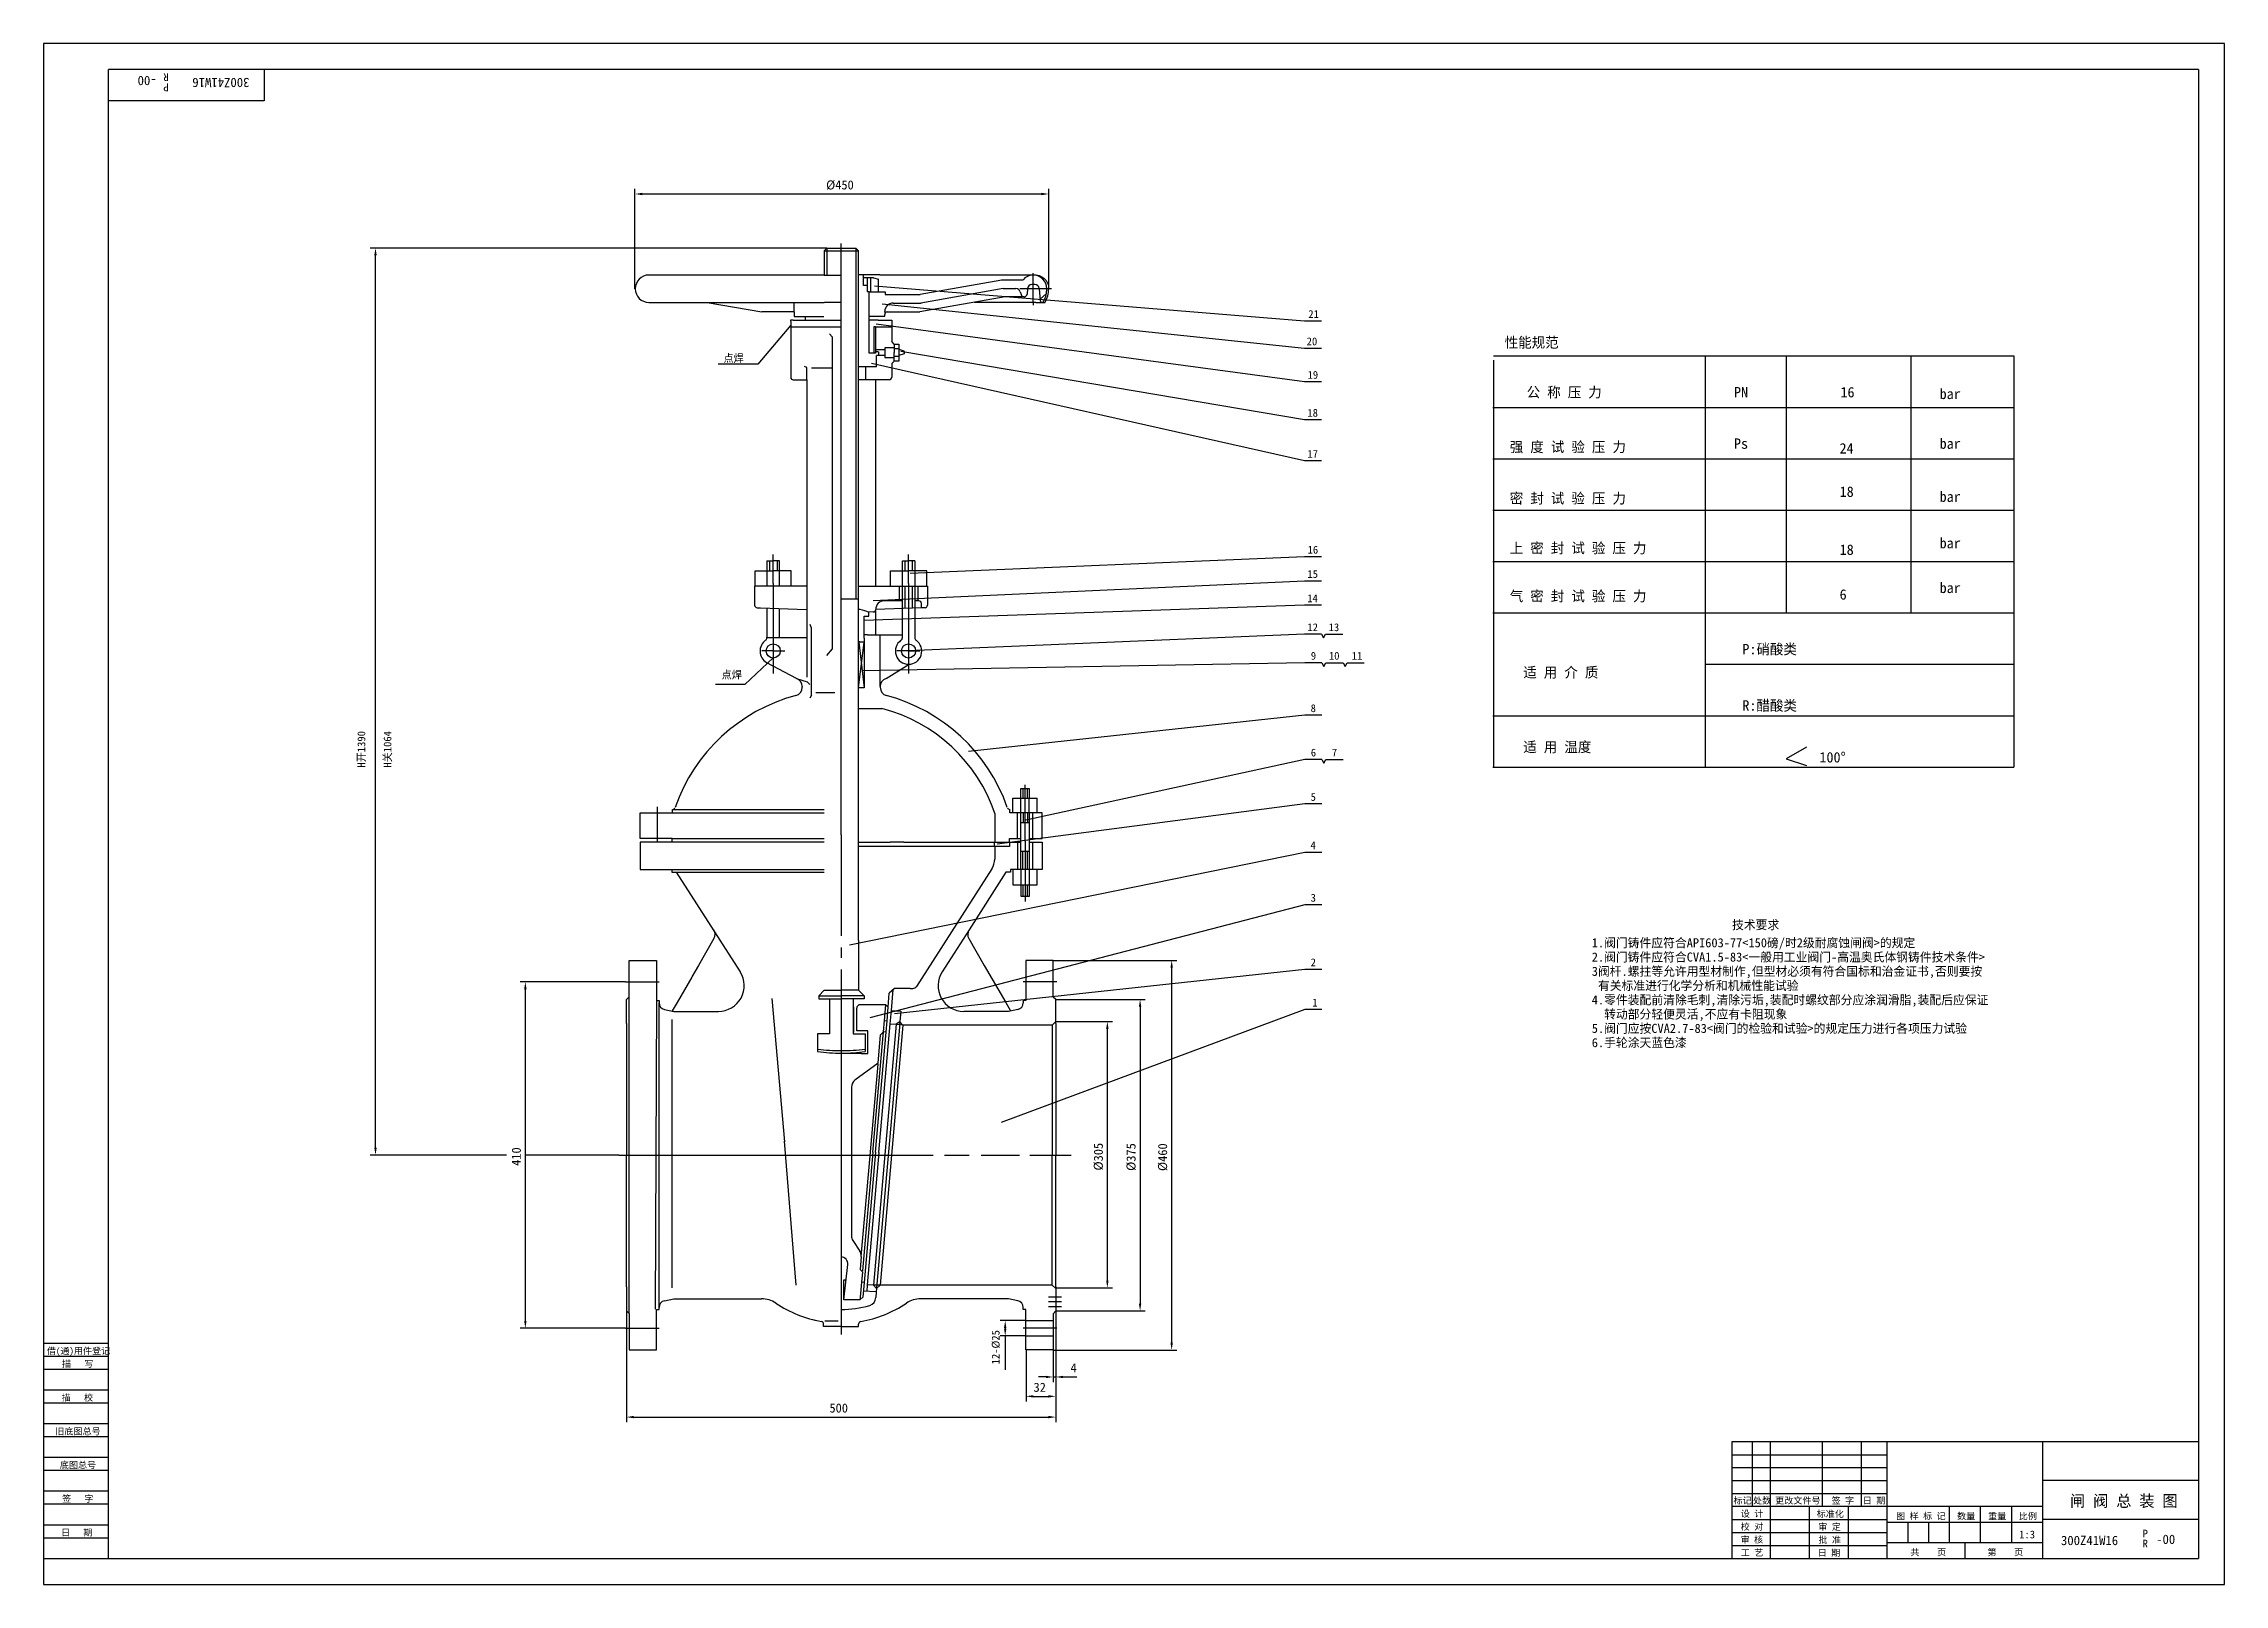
# Model space of a CAD drawing. Header units: metres. Extents: x 0 to 841, y 0 to 594.
import ezdxf

# ---------------------------------------------------------------- set-up
doc = ezdxf.new("R2010")
doc.units = ezdxf.units.M
for name, color, linetype in [('B', 3, 'Continuous'), ('C', 6, 'Continuous'), ('D', 1, 'Continuous'), ('FL', 5, 'Continuous'), ('HA', 5, 'Continuous'), ('T', 7, 'Continuous'), ('TL', 4, 'Continuous')]:
    doc.layers.add(name, color=color, linetype=linetype)

# ---------------------------------------------------------------- blocks, each defined once
blk = doc.blocks.new('TUKUN1')
at = {"layer": 'FL'}
for p, q in [((841, 594), (0, 594)), ((0, 594), (0, 0)), ((841, 0), (841, 594)), ((0, 83), (25, 83)), ((0, 75), (25, 75)), ((0, 70), (25, 70)), ((0, 62), (25, 62)), ((0, 57), (25, 57)), ((659, 30), (659, 55)), ((666, 10), (666, 55)), ((686, 30), (686, 55)), ((701, 30), (701, 55)), ((0, 49), (25, 49)), ((0, 44), (25, 44)), ((651, 50), (711, 50)), ((651, 45), (711, 45)), ((0, 36), (25, 36)), ((651, 40), (711, 40)), ((651, 35), (711, 35)), ((0, 31), (25, 31)), ((696, 10), (696, 30)), ((0, 23), (25, 23)), ((0, 18), (25, 18)), ((651, 25), (711, 25)), ((651, 20), (711, 20)), ((651, 15), (711, 15)), ((0, 0), (841, 0))]:
    blk.add_line(p, q, dxfattribs=at)
at = {"layer": 'TL'}
for p, q in [((831, 584), (25, 584)), ((25, 10), (25, 584)), ((85, 584), (85, 572)), ((831, 584), (831, 10)), ((85, 572), (25, 572)), ((0, 93), (25, 93)), ((0, 88), (25, 88)), ((831, 55), (651, 55)), ((651, 55), (651, 10)), ((711, 10), (711, 55)), ((771, 10), (771, 55)), ((831, 40), (771, 40)), ((771, 30), (651, 30)), ((681, 10), (681, 30)), ((735, 16), (735, 30)), ((747, 16), (747, 30)), ((759, 16), (759, 30)), ((711, 24), (771, 24)), ((719, 16), (719, 24)), ((727, 16), (727, 24)), ((831, 25), (771, 25)), ((0, 10), (831, 10)), ((771, 16), (711, 16)), ((741, 10), (741, 16))]:
    blk.add_line(p, q, dxfattribs=at)
at = {"layer": 'T'}
for s, p in [('借(通)用件登记', (1.26, 88.76)), ('描   写', (7.09, 83.76)), ('描   校', (6.98, 70.76)), ('旧底图总号', (4.52, 57.76)), ('底图总号', (6.25, 44.76)), ('签   字', (7.1, 31.76)), ('标记', (651.71, 31.07)), ('处数', (659.22, 31.07)), ('更改文件号', (667.75, 31.07)), ('签 字', (689.53, 31.07)), ('日 期', (701.57, 31.07)), ('设 计', (654.5, 25.99)), ('标准化', (683.77, 25.93)), ('图 样 标 记', (714.4, 25.04)), ('数量', (737.92, 25.04)), ('重量', (749.88, 25.04)), ('比例', (761.7, 25.04)), ('日   期', (6.72, 18.76)), ('校 对', (654.48, 20.99)), ('审 核', (654.41, 15.99)), ('批 准', (684.46, 15.93)), ('审 定', (684.39, 20.93)), ('工 艺', (654.52, 10.99)), ('日 期', (684.18, 10.93)), ('共    页', (719.91, 11.13)), ('第    页', (749.62, 11.13))]:
    blk.add_text(s, height=2.5, dxfattribs=at).set_placement(p)

msp = doc.modelspace()

# ---------------------------------------------------------------- linework, layer by layer
at = {"layer": 'B'}
for centre, radius, start, end in [((381.61, 499.52), 5.28, 0, 89.41), ((376.33, 499.53), 10.56, 333.47, 359.9), ((384.89, 495.25), 0.99, 288.22, 333.47)]:
    msp.add_arc(centre, radius, start, end, dxfattribs=at)
at = {"layer": 'C'}
for p, q in [((307.55, 289.01), (307.55, 516.9)), ((381.66, 494.03), (381.66, 505.57)), ((388.7, 499.52), (376.51, 499.52)), ((381.66, 494.03), (381.66, 493.15)), ((281.41, 385.84), (281.41, 397.1)), ((333.53, 385.84), (333.53, 397.1)), ((307.54, 373.76), (307.54, 386.88)), ((281.41, 385.84), (281.41, 375.14)), ((333.53, 385.84), (333.53, 375.14)), ((281.41, 375.14), (281.41, 351.23)), ((333.53, 375.14), (333.53, 351.23)), ((281.37, 359.86), (277.04, 359.86)), ((281.37, 359.86), (285.91, 359.86)), ((333.57, 359.86), (329.03, 359.86)), ((333.57, 359.86), (337.9, 359.86)), ((378.54, 297.8), (378.54, 308.27)), ((236.65, 299.7), (236.65, 286.29)), ((378.54, 286.53), (378.54, 297.8)), ((307.55, 289.01), (307.55, 249.98)), ((378.54, 286.53), (378.54, 274.17)), ((378.54, 274.17), (378.54, 263.29)), ((307.55, 245.47), (307.55, 241.57)), ((307.55, 237.09), (307.55, 204.68)), ((224.41, 232.25), (237.32, 232.25)), ((390.69, 232.25), (377.78, 232.25)), ((307.55, 204.68), (307.55, 126.09)), ((221.86, 165.5), (343.1, 165.5)), ((307.55, 162.61), (307.55, 126.66)), ((347.43, 165.5), (356.93, 165.5)), ((361.5, 165.5), (367.46, 165.5)), ((367.46, 165.5), (372.15, 165.5)), ((372.15, 165.5), (376.39, 165.5)), ((380.36, 165.5), (396.23, 165.5)), ((307.55, 126.66), (307.55, 105.93)), ((307.63, 126.15), (307.63, 104.51)), ((307.55, 126.09), (307.55, 105.9)), ((387.58, 110.89), (392.57, 110.89)), ((307.55, 105.93), (307.55, 99.43)), ((307.55, 105.9), (307.55, 99.44)), ((387.58, 109.01), (392.57, 109.01)), ((387.58, 107.12), (392.57, 107.12)), ((224.41, 98.76), (237.32, 98.76)), ((307.55, 99.44), (307.55, 96.49)), ((307.55, 99.43), (307.55, 96.35)), ((390.69, 98.76), (377.78, 98.76))]:
    msp.add_line(p, q, dxfattribs=at)
at = {"layer": 'D'}
for p, q in [((228.05, 499.52), (228.05, 538.03)), ((230.85, 536.03), (384.81, 536.03)), ((387.61, 499.52), (387.61, 538.03)), ((302.03, 515.17), (125.99, 515.17)), ((302.03, 515.17), (302.03, 504.78)), ((313.25, 515.17), (313.25, 379.87)), ((127.99, 168.3), (127.99, 512.37)), ((486.21, 487.05), (320.46, 500.54)), ((486.21, 476.5), (323.42, 493.5)), ((288.22, 485.44), (275.38, 470.44)), ((320.21, 484.85), (320.21, 474.53)), ((486.21, 463.61), (321.04, 485.89)), ((492.81, 487.05), (486.21, 487.05)), ((486.21, 448.96), (330.6, 475.34)), ((492.81, 476.5), (486.21, 476.5)), ((275.38, 470.44), (260.14, 470.44)), ((486.21, 433.12), (319.25, 470.64)), ((492.81, 463.61), (486.21, 463.61)), ((492.81, 448.96), (486.21, 448.96)), ((492.81, 433.12), (486.21, 433.12)), ((486.21, 396.19), (334.16, 389.75)), ((492.81, 396.19), (486.21, 396.19)), ((279.94, 394.51), (279.94, 390.7)), ((282.85, 394.51), (282.85, 390.77)), ((332.08, 394.51), (332.08, 390.77)), ((335, 394.51), (335, 390.7)), ((486.21, 386.82), (319.86, 379.2)), ((332.08, 384.68), (332.08, 376.25)), ((335, 384.68), (335, 376.34)), ((492.81, 386.82), (486.21, 386.82)), ((279.94, 376.35), (279.94, 376.34)), ((282.85, 376.25), (282.85, 376.25)), ((486.21, 377.45), (316.27, 371.57)), ((492.81, 377.45), (486.21, 377.45)), ((486.21, 366.3), (333.58, 359.86)), ((492.81, 366.3), (486.21, 366.3)), ((492.81, 366.3), (493.6, 364.92)), ((493.6, 364.92), (494.4, 366.3)), ((494.4, 366.3), (501, 366.3)), ((281.34, 357.23), (270.43, 346.9)), ((486.32, 355.29), (315.52, 352.19)), ((492.92, 355.29), (486.32, 355.29)), ((492.92, 355.29), (493.71, 353.92)), ((493.71, 353.92), (494.51, 355.29)), ((494.51, 355.29), (501.11, 355.29)), ((501.11, 355.29), (501.9, 353.92)), ((501.9, 353.92), (502.69, 355.29)), ((502.69, 355.29), (509.29, 355.29)), ((270.43, 346.9), (259.14, 346.9)), ((486.32, 335.08), (356.63, 321.08)), ((492.92, 335.08), (486.32, 335.08)), ((679.83, 322.76), (672.01, 318.28)), ((486.32, 317.98), (378.78, 294.65)), ((492.92, 317.98), (486.32, 317.98)), ((492.92, 317.98), (493.71, 316.61)), ((493.71, 316.61), (494.51, 317.98)), ((494.51, 317.98), (501.11, 317.98)), ((672.01, 318.28), (679.83, 315.72)), ((377.72, 303.15), (377.72, 306.84)), ((379.38, 303.15), (379.38, 306.84)), ((486.32, 300.87), (367.71, 285.32)), ((377.72, 297.39), (377.72, 293.7)), ((379.38, 297.39), (379.38, 293.7)), ((492.92, 300.87), (486.32, 300.87)), ((486.32, 282.22), (310.77, 246.45)), ((377.62, 275.62), (377.62, 282.7)), ((379.32, 282.7), (379.32, 275.62)), ((492.92, 282.22), (486.32, 282.22)), ((377.62, 269.66), (377.62, 265.38)), ((379.32, 269.66), (379.32, 265.38)), ((486.32, 262), (318.67, 218.46)), ((492.92, 262), (486.32, 262)), ((486.32, 237.11), (328.17, 220.02)), ((389.04, 240.55), (437.02, 240.55)), ((435.02, 237.75), (435.02, 93.13)), ((492.92, 237.11), (486.32, 237.11)), ((224.41, 232.25), (183.78, 232.25)), ((185.78, 101.56), (185.78, 229.45)), ((486.32, 221.58), (369.28, 178.03)), ((390.32, 225.53), (424.85, 225.53)), ((422.85, 222.73), (422.85, 108.27)), ((492.92, 221.58), (486.32, 221.58)), ((390.32, 216.95), (412.23, 216.95)), ((410.23, 117.1), (410.23, 214.15)), ((178.46, 165.5), (125.99, 165.5)), ((221.86, 165.5), (185.78, 165.5)), ((390.07, 114.3), (412.23, 114.3)), ((224.78, 105.47), (224.78, 62.49)), ((378.67, 101.67), (368.83, 101.67)), ((390.32, 105.47), (424.85, 105.47)), ((390.32, 105.47), (390.32, 77.96)), ((224.41, 98.76), (183.78, 98.76)), ((378.67, 95.76), (368.83, 95.76)), ((370.83, 98.87), (370.83, 98.56)), ((370.83, 95.76), (370.83, 82.66)), ((378.86, 90.62), (378.86, 70.49)), ((389.16, 90.33), (437.02, 90.33)), ((389.33, 90.46), (389.33, 77.96)), ((386.53, 79.96), (383.73, 79.96)), ((389.33, 79.96), (390.32, 79.96)), ((390.32, 77.96), (390.32, 70.49)), ((393.12, 79.96), (395.92, 79.96)), ((395.92, 79.96), (398.51, 79.96)), ((381.66, 72.49), (387.52, 72.49)), ((390.32, 70.49), (390.32, 62.49)), ((227.58, 64.49), (387.52, 64.49))]:
    msp.add_line(p, q, dxfattribs=at)
for points in [[(230.85, 536.5), (230.85, 535.57), (228.05, 536.03)], [(384.81, 536.5), (384.81, 535.57), (387.61, 536.03)], [(127.52, 512.37), (128.46, 512.37), (127.99, 515.17)], [(434.56, 237.75), (435.49, 237.75), (435.02, 240.55)], [(185.31, 229.45), (186.25, 229.45), (185.78, 232.25)], [(422.38, 222.73), (423.31, 222.73), (422.85, 225.53)], [(409.76, 214.15), (410.69, 214.15), (410.23, 216.95)], [(127.52, 168.3), (128.46, 168.3), (127.99, 165.5)], [(409.76, 117.1), (410.69, 117.1), (410.23, 114.3)], [(185.31, 101.56), (186.25, 101.56), (185.78, 98.76)], [(370.36, 98.87), (371.29, 98.87), (370.83, 101.67)], [(422.38, 108.27), (423.31, 108.27), (422.85, 105.47)], [(370.36, 98.56), (371.29, 98.56), (370.83, 95.76)], [(434.56, 93.13), (435.49, 93.13), (435.02, 90.33)], [(386.53, 80.42), (386.53, 79.49), (389.33, 79.96)], [(393.12, 80.42), (393.12, 79.49), (390.32, 79.96)], [(381.66, 72.95), (381.66, 72.02), (378.86, 72.49)], [(387.52, 72.95), (387.52, 72.02), (390.32, 72.49)], [(227.58, 64.96), (227.58, 64.03), (224.78, 64.49)], [(387.52, 64.96), (387.52, 64.03), (390.32, 64.49)]]:
    msp.add_solid(points, dxfattribs=at)
at = {"layer": 'HA'}
for p, q in [((386.72, 497.64), (384.29, 495.49)), ((759.95, 473.49), (559.08, 473.49)), ((559.08, 471.93), (559.08, 451.93)), ((640.83, 473.59), (640.83, 315.09)), ((672.01, 473.59), (672.01, 374.53)), ((720.12, 473.59), (720.12, 374.53)), ((759.95, 315.09), (759.95, 473.49)), ((558.92, 453.78), (759.77, 453.78)), ((559.08, 451.93), (559.08, 431.93)), ((558.92, 433.96), (759.77, 433.96)), ((559.08, 431.93), (559.08, 411.93)), ((558.92, 414.16), (759.77, 414.16)), ((559.08, 411.93), (559.08, 391.93)), ((558.92, 394.33), (759.77, 394.33)), ((559.08, 391.93), (559.08, 371.93)), ((558.92, 374.53), (759.77, 374.53)), ((559.08, 371.93), (559.08, 351.93)), ((314.24, 345.67), (316.38, 363.29)), ((314.36, 363.29), (316.46, 345.67)), ((640.83, 354.72), (759.77, 354.72)), ((559.08, 351.93), (559.08, 331.93)), ((558.92, 334.9), (759.77, 334.9)), ((559.08, 331.93), (559.08, 315.09)), ((558.92, 315.09), (759.77, 315.09))]:
    msp.add_line(p, q, dxfattribs=at)
at = {"layer": 'TL'}
for p, q in [((301.04, 514.18), (302.03, 515.17)), ((301.04, 514.18), (314.19, 514.18)), ((301.04, 514.18), (301.04, 504.77)), ((302.03, 515.17), (307.66, 515.17)), ((307.64, 515.17), (313.25, 515.17)), ((314.24, 514.18), (313.25, 515.17)), ((314.24, 504.76), (314.24, 514.18)), ((301.04, 504.77), (233.16, 504.77)), ((301.04, 504.77), (307.57, 504.77)), ((316.16, 504.82), (314.24, 504.82)), ((314.24, 469.38), (314.24, 504.76)), ((322.43, 504.82), (316.16, 504.82)), ((316.22, 503.69), (316.22, 504.79)), ((322.43, 504.82), (330.66, 504.8)), ((330.66, 504.8), (381.74, 504.8)), ((316.22, 500.76), (316.22, 503.69)), ((317.69, 503.69), (316.22, 503.69)), ((317.67, 500.76), (316.22, 500.76)), ((318.35, 498.27), (317.62, 498.25)), ((317.67, 500.74), (317.67, 503.68)), ((317.67, 498.27), (317.67, 500.74)), ((318.98, 503.69), (317.69, 503.69)), ((318.35, 487.45), (318.35, 498.27)), ((318.35, 498.27), (318.95, 498.27)), ((318.95, 498.27), (322.01, 498.27)), ((318.97, 498.27), (318.97, 503.68)), ((320.01, 503.69), (318.98, 503.69)), ((320.03, 503.67), (322.03, 503.13)), ((322.01, 498.27), (324.53, 498.27)), ((322.03, 498.27), (322.03, 503.13)), ((324.53, 498.27), (324.53, 497.28)), ((324.53, 497.28), (338.06, 497.28)), ((370.88, 496.36), (337.9, 490.55)), ((369.52, 502.82), (338.06, 497.28)), ((370.09, 499.57), (338.35, 493.98)), ((377.59, 502.81), (369.45, 502.81)), ((370.09, 499.57), (374.97, 499.57)), ((378.14, 496.36), (370.88, 496.36)), ((379.45, 499.61), (379.26, 497.41)), ((382.28, 501.12), (381.1, 501.12)), ((383.93, 499.61), (384.34, 494.88)), ((233.43, 494.26), (301.04, 494.26)), ((255.91, 494.26), (276.96, 490.55)), ((289.49, 490.55), (276.96, 490.55)), ((289.49, 490.55), (289.49, 494.26)), ((289.49, 490.55), (289.49, 488.77)), ((289.49, 488.77), (300.94, 488.77)), ((293.65, 488.77), (293.65, 487.4)), ((301.11, 494.3), (307.57, 494.3)), ((307.55, 488.9), (307.55, 488.9)), ((318.21, 488.9), (324.38, 488.9)), ((324.38, 490.55), (324.38, 490.68)), ((324.38, 490.55), (324.38, 489.56)), ((324.38, 488.9), (324.38, 489.56)), ((325.37, 490.55), (337.9, 490.55)), ((327.68, 493.98), (338.47, 493.98)), ((382.69, 494.26), (358.97, 494.26)), ((382.69, 494.26), (384.89, 494.26)), ((384.89, 494.26), (386.21, 494.26)), ((289.11, 487.44), (288.09, 487.44)), ((288.09, 487.44), (288.12, 486.45)), ((288.09, 484.83), (307.53, 484.83)), ((288.12, 486.45), (288.12, 479.14)), ((288.12, 486.45), (288.12, 483.7)), ((289.11, 487.44), (307.61, 487.44)), ((289.11, 487.44), (289.11, 487.44)), ((289.11, 487.44), (289.11, 487.44)), ((289.11, 487.44), (293.4, 487.44)), ((304.1, 480.91), (303.02, 482.1)), ((304.1, 480.91), (304.1, 433.78)), ((318.35, 474.69), (318.35, 487.45)), ((321.81, 487.44), (318.35, 487.44)), ((320.42, 484.85), (320.21, 484.85)), ((320.83, 484.85), (320.42, 484.85)), ((320.82, 484.85), (320.82, 478.34)), ((320.83, 484.85), (327.06, 484.85)), ((321.81, 487.44), (326.07, 487.44)), ((326.07, 487.44), (327.05, 487.44)), ((327.05, 487.44), (327.05, 484.85)), ((327.06, 484.85), (327.06, 483.7)), ((327.06, 483.7), (327.06, 479.14)), ((288.12, 479.14), (288.12, 470.62)), ((320.82, 474.69), (318.35, 474.69)), ((321.81, 475.14), (320.78, 475.12)), ((320.82, 478.34), (320.82, 476.13)), ((320.82, 476.13), (320.82, 474.69)), ((324.47, 475.99), (320.82, 475.99)), ((321.93, 473.76), (321.16, 473.76)), ((321.16, 469.36), (321.16, 473.76)), ((321.81, 475.14), (321.98, 475.14)), ((324.47, 473.76), (321.93, 473.76)), ((321.98, 475.14), (321.98, 473.76)), ((327.98, 476.75), (324.47, 476.75)), ((324.47, 476.75), (324.47, 472.98)), ((324.47, 472.98), (328.01, 472.98)), ((328.05, 478.15), (327.06, 479.14)), ((327.06, 470.62), (328.05, 471.61)), ((327.98, 478.08), (329.81, 478.08)), ((327.98, 476.75), (328.01, 476.75)), ((327.98, 476.43), (329.81, 476.43)), ((327.98, 473.5), (329.81, 473.5)), ((329.81, 471.6), (327.98, 471.6)), ((328.01, 478.15), (328.01, 476.02)), ((328.01, 476.02), (328.01, 474.88)), ((328.01, 473.7), (328.01, 474.88)), ((328.01, 471.61), (328.01, 473.7)), ((329.81, 478.08), (329.81, 471.6)), ((329.81, 476.26), (331.77, 475.52)), ((331.82, 474.47), (329.81, 473.82)), ((331.77, 475.52), (331.82, 474.47)), ((288.12, 470.62), (288.12, 465.36)), ((289.1, 464.37), (294.06, 464.34)), ((294.39, 469.16), (293.46, 469.54)), ((294.06, 464.34), (294.39, 464.34)), ((294.39, 464.34), (294.39, 469.16)), ((294.39, 464.42), (294.39, 439.78)), ((296.17, 468.96), (304.1, 468.96)), ((316.95, 469.36), (314.23, 469.36)), ((314.24, 384.79), (314.24, 469.38)), ((316.88, 464.34), (314.24, 464.34)), ((321.12, 464.34), (316.88, 464.34)), ((316.95, 469.36), (316.95, 464.41)), ((321.16, 469.36), (316.95, 469.36)), ((320.78, 464.42), (320.78, 439.78)), ((326.07, 464.37), (321.12, 464.34)), ((327.06, 470.62), (327.06, 465.36)), ((294.39, 439.78), (294.39, 366.12)), ((320.78, 439.78), (320.78, 384.79)), ((304.1, 433.78), (304.1, 360.64)), ((274.37, 384.77), (274.37, 390.7)), ((274.37, 390.7), (281.36, 390.7)), ((278.96, 394.61), (278.96, 384.79)), ((278.96, 394.61), (281.36, 394.61)), ((283.76, 394.61), (281.36, 394.61)), ((288.35, 390.7), (281.36, 390.7)), ((283.76, 392.58), (283.76, 394.61)), ((283.76, 384.79), (283.76, 392.58)), ((288.35, 384.77), (288.35, 390.7)), ((326.59, 384.77), (326.59, 390.7)), ((326.59, 390.7), (333.58, 390.7)), ((331.18, 392.58), (331.18, 394.61)), ((331.18, 394.61), (333.58, 394.61)), ((331.18, 365.03), (331.18, 392.58)), ((335.98, 394.61), (333.58, 394.61)), ((340.57, 390.7), (333.58, 390.7)), ((335.98, 394.61), (335.98, 365.03)), ((340.57, 384.77), (340.57, 390.7)), ((276.85, 384.79), (274.19, 384.79)), ((274.21, 384.79), (274.21, 377.5)), ((277.89, 384.79), (276.85, 384.79)), ((280.57, 384.79), (277.89, 384.79)), ((285.15, 384.79), (280.57, 384.79)), ((287.82, 384.79), (285.15, 384.79)), ((294.39, 384.79), (287.82, 384.79)), ((314.03, 379.84), (307.87, 379.84)), ((314.24, 375.98), (314.24, 384.79)), ((314.24, 384.79), (314.85, 384.79)), ((314.85, 384.79), (327.26, 384.79)), ((326.88, 379.19), (324.21, 379.19)), ((329.95, 379.19), (326.88, 379.19)), ((327.26, 384.79), (329.95, 384.79)), ((329.9, 384.76), (329.9, 379.19)), ((329.95, 384.79), (334.52, 384.79)), ((331.18, 379.19), (329.95, 379.19)), ((334.52, 384.79), (337.2, 384.79)), ((337.2, 379.19), (335.98, 379.19)), ((337.16, 384.76), (337.16, 379.19)), ((337.2, 384.79), (338.23, 384.79)), ((337.56, 379.19), (337.2, 379.19)), ((338.23, 384.79), (340.89, 384.79)), ((340.87, 384.79), (340.87, 377.5)), ((275.17, 376.51), (276.5, 376.47)), ((276.5, 376.47), (294.18, 375.87)), ((278.96, 376.38), (278.96, 365.03)), ((283.76, 365.03), (283.76, 376.22)), ((296.07, 368.67), (295.65, 370.08)), ((307.5, 376), (307.54, 376)), ((314.24, 376), (314.76, 376)), ((314.24, 363.43), (314.24, 375.98)), ((316.46, 373.32), (316.74, 373.33)), ((316.46, 364.81), (316.46, 373.32)), ((316.74, 373.33), (318.23, 373.33)), ((319.92, 374.88), (318.23, 374.82)), ((318.23, 373.33), (318.23, 374.82)), ((320.78, 375.39), (320.78, 366.12)), ((338.51, 376.46), (320.91, 375.87)), ((339.91, 376.51), (338.51, 376.46)), ((338.55, 376.46), (338.55, 378.2)), ((278.96, 365.03), (294.39, 365.03)), ((294.39, 366.12), (294.39, 349.72)), ((296.07, 342.87), (296.07, 368.67)), ((314.24, 345.56), (314.24, 363.43)), ((314.8, 363.43), (314.24, 363.43)), ((314.8, 363.43), (316.46, 363.43)), ((317.78, 366.13), (316.46, 366.13)), ((316.46, 364.81), (316.46, 345.67)), ((317.78, 366.13), (321.12, 366.13)), ((321.12, 366.13), (322.55, 366.13)), ((322.55, 366.13), (331.18, 366.13)), ((322.63, 346.13), (322.63, 366.17)), ((290.3, 349.26), (278.96, 355.34)), ((304.1, 360.64), (301.97, 358.09)), ((324.87, 349.26), (333.78, 354.74)), ((290.3, 349.26), (294.42, 347.91)), ((292.55, 346.13), (292.55, 345.87)), ((294.42, 347.91), (295.45, 346.9)), ((316.46, 345.67), (314.15, 345.67)), ((314.24, 337.76), (314.24, 345.56)), ((322.63, 346.13), (322.63, 345.87)), ((296.07, 342.87), (295.45, 341.66)), ((297.83, 343.82), (305.09, 343.82)), ((314.24, 248.24), (314.24, 337.76)), ((314.24, 337.69), (315.14, 337.69)), ((315.14, 337.69), (316.5, 337.69)), ((316.5, 337.69), (323.3, 337.69)), ((373.83, 297.37), (373.83, 303.13)), ((373.83, 303.13), (383.14, 303.13)), ((376.85, 303.13), (376.85, 306.78)), ((376.85, 306.78), (380.12, 306.78)), ((376.85, 297.37), (376.85, 303.13)), ((380.12, 306.78), (380.12, 303.13)), ((380.12, 297.37), (380.12, 303.13)), ((383.14, 297.37), (383.14, 303.13)), ((230.04, 297.43), (233.56, 297.43)), ((230.04, 287.53), (230.04, 297.43)), ((233.56, 297.43), (239.79, 297.43)), ((239.79, 297.43), (242.58, 297.43)), ((242.55, 298.76), (301.04, 298.76)), ((242.58, 297.43), (242.58, 298.75)), ((242.58, 297.43), (301.04, 297.43)), ((366.94, 286.09), (366.94, 297.13)), ((372.6, 297.43), (372.6, 298.75)), ((375.38, 297.43), (372.6, 297.43)), ((381.61, 297.43), (375.38, 297.43)), ((375.56, 287.5), (375.56, 297.32)), ((376.82, 275.57), (376.82, 297.32)), ((380.23, 275.57), (380.23, 297.32)), ((381.49, 287.5), (381.49, 297.32)), ((385.14, 297.43), (381.61, 297.43)), ((385.14, 287.53), (385.14, 297.43)), ((230, 286.11), (230, 275.55)), ((233.66, 286.11), (230, 286.11)), ((233.56, 287.53), (230.04, 287.53)), ((239.79, 287.53), (233.56, 287.53)), ((239.45, 286.11), (233.66, 286.11)), ((301.04, 286.11), (239.45, 286.11)), ((242.41, 287.53), (239.79, 287.53)), ((242.41, 286.21), (242.41, 287.53)), ((242.41, 287.53), (301.04, 287.53)), ((314.24, 286.11), (326.52, 286.11)), ((331.75, 286.11), (326.52, 286.11)), ((331.75, 286.11), (366.93, 286.11)), ((366.76, 284.52), (366.76, 286.11)), ((366.93, 286.11), (372.47, 286.11)), ((372.47, 286.11), (375.65, 286.11)), ((372.54, 287.52), (372.76, 287.53)), ((372.54, 286.16), (372.54, 287.52)), ((372.55, 286.17), (372.55, 286.1)), ((372.55, 286.1), (372.55, 284.52)), ((372.76, 287.53), (375.38, 287.53)), ((375.38, 287.53), (376.82, 287.53)), ((375.64, 275.5), (375.64, 286.15)), ((375.65, 286.11), (376.82, 286.11)), ((376.82, 293.75), (380.12, 293.75)), ((380.23, 287.53), (381.61, 287.53)), ((380.23, 286.11), (381.44, 286.11)), ((381.44, 275.5), (381.44, 286.15)), ((381.44, 286.11), (385.1, 286.11)), ((381.61, 287.53), (385.14, 287.53)), ((385.1, 286.11), (385.1, 275.55)), ((366.78, 284.52), (314.24, 284.52)), ((366.78, 284.52), (366.78, 279.62)), ((372.55, 284.52), (366.78, 284.52)), ((376.85, 282.65), (380.12, 282.65)), ((230, 275.55), (233.66, 275.55)), ((233.66, 275.55), (239.45, 275.55)), ((239.45, 275.55), (242.21, 275.55)), ((242.21, 275.55), (301.04, 275.55)), ((242.21, 275.55), (242.21, 274.56)), ((242.21, 274.56), (243.99, 274.56)), ((243.99, 274.56), (301.04, 274.56)), ((243.99, 274.56), (268.6, 236.15)), ((307.55, 275.55), (307.61, 275.55)), ((307.55, 274.56), (307.61, 274.56)), ((365.68, 275.88), (336.62, 230.53)), ((371.11, 274.56), (356.89, 252.37)), ((372.89, 274.56), (371.11, 274.56)), ((375.65, 275.55), (372.89, 275.55)), ((372.89, 275.55), (372.89, 274.56)), ((373.75, 275.62), (373.75, 269.66)), ((373.75, 269.66), (383.14, 269.66)), ((381.44, 275.55), (375.65, 275.55)), ((376.87, 275.62), (376.87, 265.34)), ((380.23, 265.34), (380.23, 275.62)), ((385.1, 275.55), (381.44, 275.55)), ((383.14, 269.66), (383.14, 275.62)), ((376.87, 265.34), (380.23, 265.34)), ((356.89, 252.37), (346.5, 236.15)), ((258.51, 248.94), (252.57, 238.65)), ((314.24, 248.24), (314.24, 229.06)), ((356.81, 248.94), (362.76, 238.65)), ((225.77, 226.57), (225.77, 240.55)), ((225.77, 240.55), (236.33, 240.55)), ((236.33, 240.55), (236.33, 225.04)), ((252.57, 238.65), (250, 234.2)), ((362.76, 238.65), (371.01, 224.36)), ((378.77, 240.55), (378.77, 225.04)), ((389.33, 240.55), (378.77, 240.55)), ((389.33, 226.44), (389.33, 240.55)), ((249.93, 234.08), (244.32, 224.36)), ((301.04, 229.06), (298.9, 226.92)), ((301.04, 229.06), (307.71, 229.06)), ((314.24, 229.06), (307.58, 229.06)), ((314.24, 229.06), (316.39, 226.92)), ((325.7, 222.5), (326.14, 227.92)), ((328.16, 229.77), (326.14, 227.92)), ((326.92, 221.3), (327.62, 229.28)), ((334.15, 229.77), (328.16, 229.77)), ((334.15, 229.77), (335.23, 229.77)), ((224.78, 225.53), (225.77, 226.57)), ((224.78, 216.95), (224.78, 225.53)), ((225.77, 104.43), (225.77, 226.57)), ((236.33, 225.04), (235.86, 106.11)), ((236.33, 225.04), (237.32, 225.04)), ((237.32, 225.04), (237.32, 224.22)), ((237.32, 106.78), (237.32, 224.22)), ((239.43, 221.64), (243, 220.91)), ((244.32, 224.36), (242.42, 221.08)), ((243, 220.91), (260.26, 220.91)), ((285.79, 170.59), (280.95, 225.82)), ((298.9, 226.92), (298.9, 225.76)), ((298.9, 226.92), (307.71, 226.92)), ((298.9, 225.76), (303.02, 225.76)), ((303.02, 225.76), (303.02, 212.23)), ((303.02, 225.76), (307.71, 225.76)), ((316.39, 226.92), (307.58, 226.92)), ((312.26, 225.76), (307.58, 225.76)), ((312.26, 225.76), (312.26, 212.23)), ((316.39, 225.76), (312.26, 225.76)), ((312.27, 222.49), (312.27, 212.95)), ((313.56, 213.35), (313.56, 222.16)), ((324.8, 223.48), (314.88, 223.48)), ((316.39, 226.92), (316.39, 225.76)), ((324.27, 217.41), (324.8, 223.48)), ((325.7, 222.5), (324.8, 223.48)), ((325.25, 217.29), (325.7, 222.5)), ((326.47, 216.08), (326.92, 221.3)), ((326.92, 221.28), (330.55, 220.94)), ((330.55, 220.94), (330.2, 216.95)), ((372.1, 220.91), (354.83, 220.91)), ((371.01, 224.36), (372.9, 221.08)), ((375.66, 221.64), (372.1, 220.91)), ((377.78, 225.04), (377.78, 224.22)), ((378.77, 225.04), (377.78, 225.04)), ((390.32, 225.53), (389.33, 226.44)), ((390.32, 216.95), (390.32, 225.53)), ((224.78, 216.29), (224.78, 216.95)), ((224.78, 216.29), (224.78, 165.56)), ((242.23, 217.73), (242.23, 114.31)), ((303.02, 212.23), (298.4, 212.23)), ((298.4, 212.23), (298.4, 205.41)), ((312.26, 212.23), (316.88, 212.23)), ((317.89, 213.35), (313.56, 213.35)), ((316.88, 212.23), (316.88, 205.41)), ((317.89, 204.7), (317.89, 213.35)), ((319.83, 166.69), (323.88, 213.01)), ((328.8, 216.01), (319.99, 115.36)), ((320.81, 166.61), (324.87, 212.92)), ((330.14, 216.29), (321.22, 114.31)), ((321.83, 200.9), (322.79, 211.92)), ((322.13, 166.49), (326.47, 216.08)), ((331.41, 215.65), (322.64, 115.36)), ((323.88, 213.01), (322.79, 211.92)), ((323.88, 213.01), (324.27, 217.41)), ((324.92, 212.88), (323.91, 213.05)), ((324.2, 217.42), (325.23, 217.27)), ((324.87, 212.92), (325.25, 217.29)), ((328.64, 215.84), (326.46, 216.01)), ((331.41, 215.63), (328.64, 215.84)), ((330.15, 216.86), (328.8, 216.01)), ((330.14, 216.29), (330.2, 216.95)), ((331.41, 215.65), (330.2, 216.87)), ((339.38, 215.63), (331.39, 215.63)), ((389, 215.63), (339.38, 215.63)), ((389, 215.63), (390.32, 216.95)), ((389, 215.63), (389, 165.55)), ((390.32, 216.29), (390.32, 216.95)), ((390.32, 216.29), (390.32, 165.56)), ((315.24, 204.7), (307.65, 204.7)), ((315.24, 204.7), (317.89, 204.7)), ((321.83, 200.9), (312.9, 194.41)), ((318.84, 166.78), (321.79, 200.52)), ((311.54, 191.74), (311.54, 134.37)), ((290.28, 115.35), (285.76, 170.87)), ((224.78, 114.71), (224.78, 165.44)), ((315.29, 126.4), (318.87, 166.61)), ((319.8, 166.67), (315.79, 120.84)), ((320.79, 166.58), (316.4, 116.38)), ((322.1, 166.46), (317.64, 115.47)), ((389, 115.37), (389, 165.46)), ((390.32, 114.71), (390.32, 165.44)), ((312.09, 132.55), (314.75, 128.5)), ((315.29, 126.4), (314.84, 121.35)), ((308.64, 109.74), (310.11, 123.33)), ((315.76, 120.43), (314.84, 121.35)), ((315.76, 120.43), (315.41, 116.46)), ((224.78, 114.71), (224.78, 114.05)), ((224.78, 114.05), (224.78, 105.47)), ((239.43, 109.37), (243, 110.09)), ((243, 110.09), (260.26, 110.09)), ((260.26, 110.09), (276.85, 110.09)), ((308.64, 117.43), (309.47, 117.43)), ((308.64, 109.74), (308.64, 117.43)), ((314.82, 109.71), (308.64, 109.71)), ((314.91, 110.78), (314.73, 109.75)), ((314.82, 109.71), (315.9, 110.69)), ((315.41, 116.46), (314.91, 110.78)), ((316.43, 116.37), (315.41, 116.5)), ((316.4, 116.38), (315.9, 110.69)), ((321.05, 112.72), (316.1, 112.99)), ((317.64, 115.47), (317.42, 112.92)), ((319.93, 115.32), (317.65, 115.5)), ((330.48, 115.34), (319.96, 115.34)), ((321.14, 114.12), (319.99, 115.36)), ((321.05, 112.72), (320.94, 110.55)), ((321.2, 114.06), (321.05, 112.72)), ((322.66, 115.37), (321.2, 114.06)), ((321.22, 114.31), (321.2, 114.06)), ((339.38, 115.37), (330.63, 115.37)), ((354.83, 110.09), (338.25, 110.09)), ((389, 115.37), (339.38, 115.37)), ((372.1, 110.09), (354.83, 110.09)), ((375.66, 109.37), (372.1, 110.09)), ((389, 115.37), (390.32, 114.05)), ((390.32, 114.71), (390.32, 114.05)), ((390.32, 114.05), (390.32, 105.47)), ((224.78, 105.47), (225.77, 104.43)), ((225.77, 104.43), (225.77, 90.46)), ((236.33, 105.97), (237.32, 105.97)), ((236.33, 90.46), (236.33, 105.97)), ((237.32, 105.97), (237.32, 106.78)), ((296.5, 102.13), (297.97, 101.71)), ((301.22, 101.66), (306.45, 101.66)), ((377.78, 105.97), (377.78, 106.78)), ((378.77, 105.97), (377.78, 105.97)), ((378.77, 101.74), (378.77, 105.97)), ((378.77, 95.79), (378.77, 101.74)), ((378.78, 101.74), (389.34, 101.74)), ((390.32, 105.47), (389.33, 104.32)), ((389.33, 104.32), (389.33, 101.74)), ((389.33, 101.74), (389.33, 95.79)), ((300.81, 99.48), (300.81, 100.38)), ((307.41, 99.48), (300.81, 99.48)), ((307.69, 99.48), (314.29, 99.48)), ((314.29, 99.48), (314.29, 100.38)), ((378.77, 90.46), (378.77, 95.79)), ((378.78, 95.77), (389.34, 95.77)), ((389.33, 95.79), (389.33, 90.46)), ((225.77, 90.46), (236.33, 90.46)), ((389.33, 90.46), (378.77, 90.46))]:
    msp.add_line(p, q, dxfattribs=at)
for points in [[(381.66, 504.8, -0.45), (387.61, 499.52, -0.45)], [(314.76, 376, -0.03), (318.24, 374.82, -0.03)]]:
    msp.add_lwpolyline(points, format="xyb", dxfattribs=at)
for centre in [(281.37, 359.86), (333.57, 359.86)]:
    msp.add_circle(centre, 2.72, dxfattribs=at)
for centre, radius, start, end in [((233.43, 499.52), 5.26, 90, 270), ((381.72, 499.52), 5.28, 90.59, 141.37), ((374.97, 497.92), 1.65, 13.28, 90), ((381.72, 499.52), 5.28, 193.28, 209.03), ((378.11, 497.51), 1.16, 209.03, 355), ((381.1, 499.47), 1.65, 90, 175), ((382.28, 499.47), 1.65, 5, 90), ((377.05, 499.53), 10.56, 330.1, 359.94), ((327.68, 490.68), 3.3, 90, 180), ((325.37, 489.56), 0.99, 90, 180), ((385, 494.94), 0.66, 185, 288.22), ((289.11, 465.36), 0.99, 180, 269.65), ((326.07, 465.36), 0.99, 270.35, 0), ((324.21, 375.89), 3.3, 90, 180.26), ((337.56, 378.2), 0.99, 0, 90), ((275.2, 377.5), 0.99, 180, 268.06), ((319.92, 375.87), 0.99, 270, 0.26), ((339.88, 377.5), 0.99, 271.94, 0), ((281.36, 359.82), 5.08, 125.52, 239.7), ((277.64, 365.03), 1.32, 305.52, 0), ((333.58, 359.82), 5.08, 125.52, 54.48), ((329.86, 365.03), 1.32, 305.52, 0), ((337.3, 365.03), 1.32, 180, 234.48), ((289.25, 345.87), 3.3, 284.98, 0), ((289.25, 346.13), 3.3, 0, 71.39), ((325.93, 346.13), 3.3, 108.61, 180), ((325.93, 345.87), 3.3, 180, 255.02), ((307.67, 277.01), 67.98, 104.98, 160.66), ((307.5, 277.01), 62.7, 18.56, 75.41), ((307.5, 277.01), 67.98, 19.34, 75.02), ((242.5, 299.74), 0.99, 276.33, 340.55), ((372.67, 299.74), 0.99, 199.45, 263.67), ((359.85, 279.62), 6.93, 327.35, 0), ((255.66, 250.59), 3.3, 330, 32.65), ((359.67, 250.59), 3.3, 147.35, 210), ((260.26, 230.81), 9.9, 270, 32.65), ((354.83, 230.81), 9.9, 147.35, 270), ((335.23, 231.42), 1.65, 270, 327.35), ((239.96, 224.22), 2.64, 180, 258.5), ((314.88, 222.16), 1.32, 90, 180), ((375.14, 224.22), 2.64, 281.5, 0), ((307.61, 270.77), 66, 261.99, 270.03), ((307.61, 270.77), 65.01, 261.99, 270.03), ((307.68, 270.77), 65.01, 269.97, 278.01), ((307.68, 270.77), 66, 269.97, 278.01), ((314.84, 191.74), 3.3, 126, 180), ((307.49, 123.61), 2.64, 353.82, 90), ((314.84, 134.37), 3.3, 180, 213.4), ((312, 126.69), 3.3, 355, 33.4), ((239.96, 106.78), 2.64, 101.5, 180), ((276.85, 100.19), 9.9, 55.98, 90), ((317.65, 110.72), 3.3, 286.07, 357.11), ((338.25, 100.19), 9.9, 90, 124.02), ((375.14, 106.78), 2.64, 0, 78.5), ((307.5, 145.6), 44.88, 235.98, 260.36), ((299.82, 100.38), 0.99, 0, 80.36), ((307.6, 145.6), 39.6, 269.93, 286.07), ((315.28, 100.38), 0.99, 99.64, 180), ((307.6, 145.6), 44.88, 279.64, 304.02)]:
    msp.add_arc(centre, radius, start, end, dxfattribs=at)

# ---------------------------------------------------------------- block references
at = {"layer": 'D'}
msp.add_blockref('TUKUN1', (0, 0), dxfattribs=at)

# ---------------------------------------------------------------- texts
for s, height, rotation, p in [('-00', 3.6, 180, (43.6, 581.51)), ('R', 3, 180, (48.21, 582.56)), ('300Z41W16', 3.6, 180, (79.38, 580.76)), ('P', 3, 180, (48.21, 578.64)), ('H开1390', 3, 90, (124.04, 314.88)), ('H关1064', 3, 90, (134.12, 314.88)), ('410', 3.5, 90, (184.03, 161.34)), ('%%C305', 3.5, 90, (408.48, 159.54)), ('%%c375', 3.5, 90, (421.1, 159.42)), ('%%C460', 3.5, 90, (433.27, 159.35)), ('12-%%c25', 3, 90, (368.65, 84.81))]:
    msp.add_text(s, height=height, rotation=rotation, dxfattribs=at).set_placement(p)
for s, height, p in [('%%C450', 3.5, (301.75, 537.78)), ('21', 3, (487.73, 488.25)), ('20', 3, (487.08, 477.7)), ('性能规范', 4, (563.46, 476.79)), ('点焊', 3, (262.21, 471.24)), ('19', 3, (487.44, 464.81)), ('公 称 压 力', 4, (571.93, 457.62)), ('PN', 4, (651.87, 457.62)), ('16', 4, (692.94, 457.62)), ('bar', 4, (731.18, 456.97)), ('18', 3, (487.37, 450.16)), ('强 度 试 验 压 力', 4, (565.41, 436.52)), ('Ps', 4, (651.87, 437.8)), ('24', 4, (692.58, 435.98)), ('bar', 4, (731.18, 437.8)), ('17', 3, (487.37, 434.32)), ('密 封 试 验 压 力', 4, (565.41, 416.71)), ('18', 4, (692.62, 419.27)), ('bar', 4, (731.18, 417.34)), ('16', 3, (487.44, 397.39)), ('上 密 封 试 验 压 力', 4, (565.41, 397.54)), ('18', 4, (692.62, 396.89)), ('bar', 4, (731.18, 399.44)), ('15', 3, (487.37, 388.02)), ('14', 3, (487.3, 378.65)), ('气 密 封 试 验 压 力', 4, (565.41, 379.01)), ('6', 4, (692.62, 379.64)), ('bar', 4, (731.18, 382.2)), ('12', 3, (487.37, 367.5)), ('13', 3, (495.55, 367.5)), ('P:硝酸类', 4, (655.11, 358.56)), ('9', 3, (488.69, 356.49)), ('10', 3, (495.66, 356.49)), ('11', 3, (504.49, 356.49)), ('适 用 介 质', 4, (570.63, 349.61)), ('点焊', 3, (261.49, 349.2)), ('8', 3, (488.62, 336.28)), ('R:醋酸类', 4, (655.11, 336.82)), ('6', 3, (488.69, 319.18)), ('7', 3, (496.81, 319.18)), ('适 用 温度', 4, (570.63, 320.84)), ('100%%d', 4, (684.82, 316.86)), ('5', 3, (488.62, 302.07)), ('4', 3, (488.55, 283.42)), ('3', 3, (488.62, 263.2)), ('技术要求', 3.5, (651.13, 252.56)), ('2.阀门铸件应符合CVA1.5-83<一般用工业阀门-高温奥氏体钢铸件技术条件>', 3.5, (597.04, 240.11)), ('1.阀门铸件应符合API603-77<150磅/时2级耐腐蚀闸阀>的规定', 3.5, (597.04, 245.61)), ('2', 3, (488.62, 238.31)), ('3阀杆.螺拄等允许用型材制作,但型材必须有符合国标和治金证书,否则要按', 3.5, (597.04, 234.61)), ('4.零件装配前清除毛刺,清除污垢,装配时螺纹部分应涂润滑脂,装配后应保证', 3.5, (597.04, 223.61)), (' 有关标准进行化学分析和机械性能试验', 3.5, (597.04, 229.11)), ('1', 3, (489.27, 222.78)), ('  转动部分轻便灵活,不应有卡阻现象', 3.5, (597.04, 218.11)), ('5.阀门应按CVA2.7-83<阀门的检验和试验>的规定压力进行各项压力试验', 3.5, (597.04, 212.61)), ('6.手轮涂天蓝色漆', 3.5, (597.04, 207.11)), ('4', 3.5, (396.01, 81.71)), ('32', 3.5, (381.76, 74.24)), ('500', 3.5, (303.05, 66.24)), ('闸 阀 总 装 图', 4.5, (781.47, 29.92)), ('1:3', 3, (761.86, 17.74)), ('300Z41W16', 3.6, (777.98, 15.14)), ('P', 3, (809.47, 18.08)), ('R', 3, (809.47, 14.22)), ('-00', 3.6, (814.69, 15.59))]:
    msp.add_text(s, height=height, dxfattribs=at).set_placement(p)

doc.saveas('drawing.dxf')
